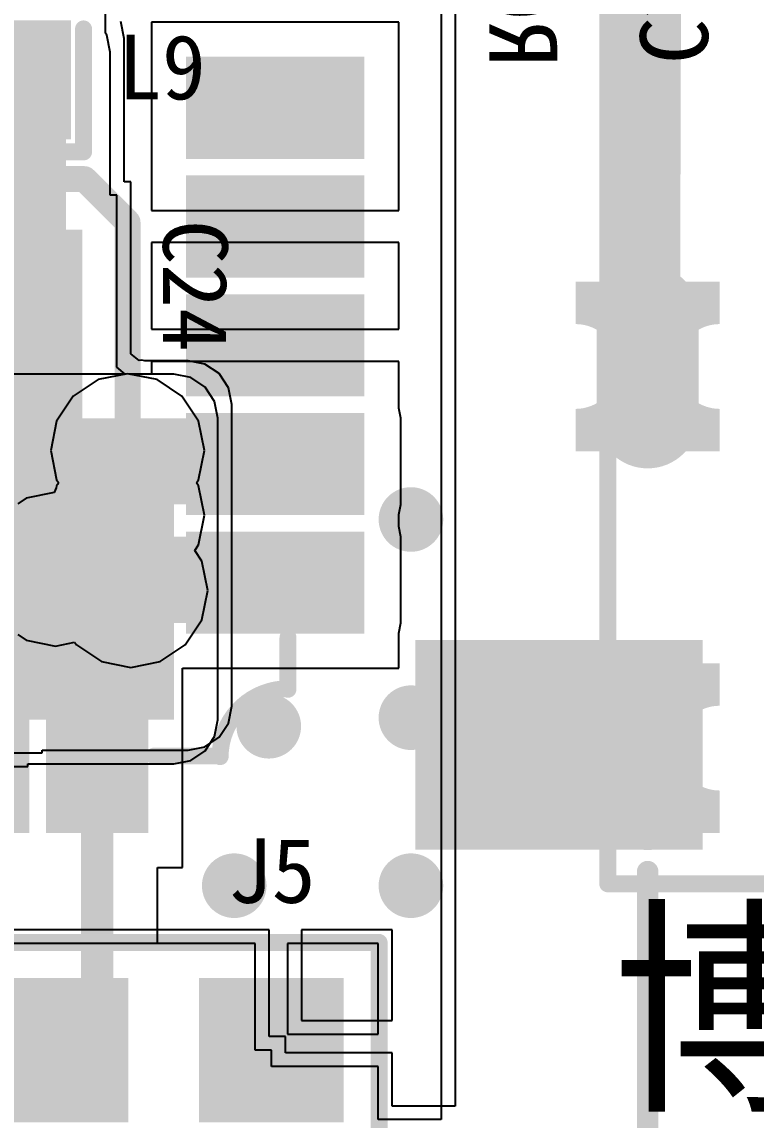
# Model space of a CAD drawing. Header units: millimetres. Extents: x 192 to 285.3, y 128.7 to 184.7.
# Drawn here: x 250.64 to 259.29, y 135.22 to 148.17 of the extents above; entities that cross this region are included whole.
import ezdxf

# ---------------------------------------------------------------- set-up
doc = ezdxf.new("R2010")
doc.units = ezdxf.units.MM
for name, color, linetype in [('BottomLayer', 5, 'Continuous'), ('BottomOverlay', 54, 'Continuous'), ('BottomPaste', 16, 'Continuous'), ('BottomSolder', 6, 'Continuous'), ('ConnectLayer', 7, 'Continuous'), ('MidLayer1', 16, 'Continuous'), ('MidLayer2', 76, 'Continuous'), ('MultiLayer', 9, 'Continuous'), ('PadHoleLayer', 156, 'Continuous'), ('TopLayer', 1, 'Continuous'), ('TopOverlay', 2, 'Continuous'), ('TopPaste', 8, 'Continuous'), ('TopSolder', 216, 'Continuous'), ('ViaHoleLayer', 16, 'Continuous')]:
    doc.layers.add(name, color=color, linetype=linetype)

# ---------------------------------------------------------------- blocks, each defined once
blk = doc.blocks.new('PH_3_2_54__23')
at = {"layer": 'BottomLayer'}
for points in [[(-3.29, -0.75), (-1.79, -0.75), (-3.29, 0.75), (-1.79, 0.75)], [(-0.75, -0.75), (0.75, -0.75), (-0.75, 0.75), (0.75, 0.75)], [(1.79, -0.75), (3.29, -0.75), (1.79, 0.75), (3.29, 0.75)]]:
    blk.add_solid(points, dxfattribs=at)
at = {"layer": 'BottomSolder'}
for points in [[(-3.392, -0.852), (-1.688, -0.852), (-3.392, 0.852), (-1.688, 0.852)], [(-0.852, -0.852), (0.852, -0.852), (-0.852, 0.852), (0.852, 0.852)], [(1.688, -0.852), (3.392, -0.852), (1.688, 0.852), (3.392, 0.852)]]:
    blk.add_solid(points, dxfattribs=at)
at = {"layer": 'MidLayer1'}
for points in [[(-3.29, -0.75), (-1.79, -0.75), (-3.29, 0.75), (-1.79, 0.75)], [(-0.75, -0.75), (0.75, -0.75), (-0.75, 0.75), (0.75, 0.75)], [(1.79, -0.75), (3.29, -0.75), (1.79, 0.75), (3.29, 0.75)]]:
    blk.add_solid(points, dxfattribs=at)
at = {"layer": 'MidLayer2'}
for points in [[(-3.29, -0.75), (-1.79, -0.75), (-3.29, 0.75), (-1.79, 0.75)], [(-0.75, -0.75), (0.75, -0.75), (-0.75, 0.75), (0.75, 0.75)], [(1.79, -0.75), (3.29, -0.75), (1.79, 0.75), (3.29, 0.75)]]:
    blk.add_solid(points, dxfattribs=at)
at = {"layer": 'MultiLayer'}
for points in [[(-3.29, -0.75), (-1.79, -0.75), (-3.29, 0.75), (-1.79, 0.75)], [(-0.75, -0.75), (0.75, -0.75), (-0.75, 0.75), (0.75, 0.75)], [(1.79, -0.75), (3.29, -0.75), (1.79, 0.75), (3.29, 0.75)]]:
    blk.add_solid(points, dxfattribs=at)
at = {"layer": 'PadHoleLayer', "const_width": 0.4}
for points in [[(-2.74, 0, 1), (-2.34, 0, 1)], [(-0.2, 0, 1), (0.2, 0, 1)], [(2.34, 0, 1), (2.74, 0, 1)]]:
    blk.add_lwpolyline(points, format="xyb", close=True, dxfattribs=at)
at = {"layer": 'TopLayer'}
for points in [[(-3.29, -0.75), (-1.79, -0.75), (-3.29, 0.75), (-1.79, 0.75)], [(-0.75, -0.75), (0.75, -0.75), (-0.75, 0.75), (0.75, 0.75)], [(1.79, -0.75), (3.29, -0.75), (1.79, 0.75), (3.29, 0.75)]]:
    blk.add_solid(points, dxfattribs=at)
at = {"layer": 'TopOverlay', "const_width": 0.2}
for points in [[(-3.81, -1.27), (-3.81, 1.27)], [(-3.81, 1.27), (3.81, 1.27)], [(-1.27, -1.27), (-1.27, 1.27)], [(3.81, -1.27), (3.81, 1.27)], [(-3.81, -1.27), (3.81, -1.27)]]:
    blk.add_lwpolyline(points, dxfattribs=at)
at = {"layer": 'TopOverlay', "const_width": 0.1}
for points in [[(-3.86, 1.27, 1), (-3.76, 1.27, 1)], [(-3.86, 1.27, 1), (-3.76, 1.27, 1)], [(-1.32, 1.27, 1), (-1.22, 1.27, 1)], [(3.76, 1.27, 1), (3.86, 1.27, 1)], [(3.76, 1.27, 1), (3.86, 1.27, 1)], [(-3.86, -1.27, 1), (-3.76, -1.27, 1)], [(-3.86, -1.27, 1), (-3.76, -1.27, 1)], [(-1.32, -1.27, 1), (-1.22, -1.27, 1)], [(3.76, -1.27, 1), (3.86, -1.27, 1)], [(3.76, -1.27, 1), (3.86, -1.27, 1)]]:
    blk.add_lwpolyline(points, format="xyb", close=True, dxfattribs=at)
at = {"layer": 'TopSolder'}
for points in [[(-3.392, -0.852), (-1.688, -0.852), (-3.392, 0.852), (-1.688, 0.852)], [(-0.852, -0.852), (0.852, -0.852), (-0.852, 0.852), (0.852, 0.852)], [(1.688, -0.852), (3.392, -0.852), (1.688, 0.852), (3.392, 0.852)]]:
    blk.add_solid(points, dxfattribs=at)
blk = doc.blocks.new('0805_28')
at = {"layer": 'TopLayer'}
for points in [[(-1.6, -0.8), (-0.4, -0.8), (-1.6, 0.8), (-0.4, 0.8)], [(0.4, -0.8), (1.6, -0.8), (0.4, 0.8), (1.6, 0.8)]]:
    blk.add_solid(points, dxfattribs=at)
at = {"layer": 'TopOverlay', "const_width": 0.2}
for points in [[(-1.85, -1.05), (-1.85, 1.05)], [(-0.4, 1.05), (-1.85, 1.05)], [(1.85, 1.05), (0.4, 1.05)], [(1.85, -1.05), (1.85, 1.05)], [(-0.4, -1.05), (-1.85, -1.05)], [(1.85, -1.05), (0.4, -1.05)]]:
    blk.add_lwpolyline(points, dxfattribs=at)
at = {"layer": 'TopOverlay', "const_width": 0.1}
for points in [[(-1.9, 1.05, 1), (-1.8, 1.05, 1)], [(-1.9, 1.05, 1), (-1.8, 1.05, 1)], [(-0.45, 1.05, 1), (-0.35, 1.05, 1)], [(0.35, 1.05, 1), (0.45, 1.05, 1)], [(1.8, 1.05, 1), (1.9, 1.05, 1)], [(1.8, 1.05, 1), (1.9, 1.05, 1)], [(-1.9, -1.05, 1), (-1.8, -1.05, 1)], [(-1.9, -1.05, 1), (-1.8, -1.05, 1)], [(-0.45, -1.05, 1), (-0.35, -1.05, 1)], [(0.35, -1.05, 1), (0.45, -1.05, 1)], [(1.8, -1.05, 1), (1.9, -1.05, 1)], [(1.8, -1.05, 1), (1.9, -1.05, 1)]]:
    blk.add_lwpolyline(points, format="xyb", close=True, dxfattribs=at)
at = {"layer": 'TopPaste'}
for points in [[(-1.6, -0.8), (-0.4, -0.8), (-1.6, 0.8), (-0.4, 0.8)], [(0.4, -0.8), (1.6, -0.8), (0.4, 0.8), (1.6, 0.8)]]:
    blk.add_solid(points, dxfattribs=at)
at = {"layer": 'TopSolder'}
for points in [[(-1.702, -0.902), (-0.298, -0.902), (-1.702, 0.902), (-0.298, 0.902)], [(0.298, -0.902), (1.702, -0.902), (0.298, 0.902), (1.702, 0.902)]]:
    blk.add_solid(points, dxfattribs=at)
blk = doc.blocks.new('G510_Q50_20_B_69')
at = {"layer": 'BottomLayer'}
for points in [[(2.95, 10), (2.95, 11.9), (1.95, 10), (1.95, 11.9)], [(4.35, 10), (4.35, 11.9), (3.35, 10), (3.35, 11.9)], [(5.75, 10), (5.75, 11.9), (4.75, 10), (4.75, 11.9)], [(7.15, 10), (7.15, 11.9), (6.15, 10), (6.15, 11.9)], [(8.55, 10), (8.55, 11.9), (7.55, 10), (7.55, 11.9)], [(10.9, 9.35), (9, 9.35), (10.9, 8.35), (9, 8.35)]]:
    blk.add_solid(points, dxfattribs=at)
at = {"layer": 'BottomOverlay', "const_width": 0.2}
for points in [[(9.306, 11.1), (8.696, 11.1)], [(10.093, 9.525), (10.093, 10.287)]]:
    blk.add_lwpolyline(points, dxfattribs=at)
at = {"layer": 'BottomOverlay', "const_width": 0.1}
for points in [[(8.646, 11.1, 1), (8.746, 11.1, 1)], [(9.25, 11.1, 1), (9.35, 11.1, 1)], [(9.256, 11.1, 1), (9.356, 11.1, 1)], [(10.043, 10.287, 1), (10.143, 10.287, 1)], [(10.05, 10.3, 1), (10.15, 10.3, 1)], [(10.043, 9.525, 1), (10.143, 9.525, 1)]]:
    blk.add_lwpolyline(points, format="xyb", close=True, dxfattribs=at)
at = {"layer": 'BottomOverlay', "const_width": 0.2}
blk.add_lwpolyline([(10.1, 10.3, -0.414214), (9.3, 11.1)], format="xyb", dxfattribs=at)
at = {"layer": 'BottomPaste'}
for points in [[(2.95, 10), (2.95, 11.9), (1.95, 10), (1.95, 11.9)], [(4.35, 10), (4.35, 11.9), (3.35, 10), (3.35, 11.9)], [(5.75, 10), (5.75, 11.9), (4.75, 10), (4.75, 11.9)], [(7.15, 10), (7.15, 11.9), (6.15, 10), (6.15, 11.9)], [(8.55, 10), (8.55, 11.9), (7.55, 10), (7.55, 11.9)], [(10.9, 9.35), (9, 9.35), (10.9, 8.35), (9, 8.35)]]:
    blk.add_solid(points, dxfattribs=at)
at = {"layer": 'BottomSolder'}
for points in [[(3.052, 9.898), (3.052, 12.002), (1.848, 9.898), (1.848, 12.002)], [(4.452, 9.898), (4.452, 12.002), (3.248, 9.898), (3.248, 12.002)], [(5.852, 9.898), (5.852, 12.002), (4.648, 9.898), (4.648, 12.002)], [(7.252, 9.898), (7.252, 12.002), (6.048, 9.898), (6.048, 12.002)], [(8.652, 9.898), (8.652, 12.002), (7.448, 9.898), (7.448, 12.002)], [(11.002, 9.452), (8.898, 9.452), (11.002, 8.248), (8.898, 8.248)], [(11.002, 8.052), (8.898, 8.052), (11.002, 6.848), (8.898, 6.848)]]:
    blk.add_solid(points, dxfattribs=at)
blk = doc.blocks.new('7343_124')
at = {"layer": 'TopLayer'}
for points in [[(1.524, 1.6), (-1.524, 1.6), (1.524, -1.6), (-1.524, -1.6)], [(7.62, 1.6), (4.572, 1.6), (7.62, -1.6), (4.572, -1.6)]]:
    blk.add_solid(points, dxfattribs=at)
at = {"layer": 'TopOverlay', "const_width": 0.305}
for points in [[(-1.651, 2.3), (-2.159, 1.792)], [(1.397, 2.3), (-1.651, 2.3)], [(8.128, 2.3), (4.699, 2.3)], [(8.128, 2.3), (8.128, -2.3)], [(-2.159, 1.792), (-2.159, -1.792)], [(-1.651, -2.3), (-2.159, -1.792)], [(1.397, -2.3), (-1.651, -2.3)], [(8.128, -2.3), (4.699, -2.3)]]:
    blk.add_lwpolyline(points, dxfattribs=at)
at = {"layer": 'TopOverlay', "const_width": 0.152}
for points in [[(-1.727, 2.3, 1), (-1.575, 2.3, 1)], [(-1.727, 2.3, 1), (-1.575, 2.3, 1)], [(1.321, 2.3, 1), (1.473, 2.3, 1)], [(4.623, 2.3, 1), (4.775, 2.3, 1)], [(8.052, 2.3, 1), (8.204, 2.3, 1)], [(8.052, 2.3, 1), (8.204, 2.3, 1)], [(-2.235, 1.792, 1), (-2.083, 1.792, 1)], [(-2.235, 1.792, 1), (-2.083, 1.792, 1)], [(-2.235, -1.792, 1), (-2.083, -1.792, 1)], [(-2.235, -1.792, 1), (-2.083, -1.792, 1)], [(-1.727, -2.3, 1), (-1.575, -2.3, 1)], [(-1.727, -2.3, 1), (-1.575, -2.3, 1)], [(1.321, -2.3, 1), (1.473, -2.3, 1)], [(4.623, -2.3, 1), (4.775, -2.3, 1)], [(8.052, -2.3, 1), (8.204, -2.3, 1)], [(8.052, -2.3, 1), (8.204, -2.3, 1)]]:
    blk.add_lwpolyline(points, format="xyb", close=True, dxfattribs=at)
at = {"layer": 'TopPaste'}
for points in [[(1.524, 1.6), (-1.524, 1.6), (1.524, -1.6), (-1.524, -1.6)], [(7.62, 1.6), (4.572, 1.6), (7.62, -1.6), (4.572, -1.6)]]:
    blk.add_solid(points, dxfattribs=at)
at = {"layer": 'TopSolder'}
for points in [[(1.626, 1.702), (-1.626, 1.702), (1.626, -1.702), (-1.626, -1.702)], [(7.722, 1.702), (4.47, 1.702), (7.722, -1.702), (4.47, -1.702)]]:
    blk.add_solid(points, dxfattribs=at)

msp = doc.modelspace()

# ---------------------------------------------------------------- linework, layer by layer
at = {"layer": 'BottomLayer'}
for p, q in [((255.578, 153.947), (255.578, 135.223)), ((255.081, 148.161), (252.165, 148.161)), ((252.165, 148.161), (252.165, 146.145)), ((255.081, 146.145), (255.081, 148.161)), ((252.165, 146.145), (252.165, 145.944)), ((255.081, 145.944), (255.081, 146.145)), ((252.165, 145.944), (255.081, 145.944)), ((255.081, 145.563), (252.165, 145.563)), ((252.165, 145.563), (252.165, 144.745)), ((255.081, 144.745), (255.081, 145.563)), ((252.165, 144.745), (252.165, 144.544)), ((255.081, 144.544), (255.081, 144.745)), ((252.165, 144.544), (255.081, 144.544)), ((255.081, 144.163), (252.165, 144.163)), ((252.165, 144.163), (252.165, 144.011)), ((255.081, 143.961), (255.081, 144.163)), ((251.845, 144.011), (249.507, 144.011)), ((251.882, 144.018), (251.845, 144.011)), ((251.92, 144.011), (251.882, 144.018)), ((252.165, 144.011), (251.92, 144.011)), ((255.081, 143.613), (255.081, 143.961)), ((255.105, 143.493), (255.081, 143.613)), ((255.105, 142.477), (255.105, 143.493)), ((255.081, 142.357), (255.105, 142.477)), ((255.081, 142.216), (255.081, 142.357)), ((255.105, 142.096), (255.081, 142.216)), ((255.105, 141.08), (255.105, 142.096)), ((255.081, 140.96), (255.105, 141.08)), ((255.081, 140.545), (255.081, 140.96)), ((252.531, 138.195), (252.531, 140.545)), ((252.531, 140.545), (255.081, 140.545)), ((252.236, 137.3), (252.236, 138.195)), ((252.236, 138.195), (252.531, 138.195)), ((252.295, 137.3), (252.236, 137.3)), ((252.319, 137.3), (252.295, 137.3)), ((252.295, 137.3), (252.295, 137.3)), ((253.387, 137.3), (252.319, 137.3)), ((252.319, 137.3), (252.319, 137.3)), ((252.319, 137.3), (252.319, 137.3)), ((252.319, 137.3), (252.319, 137.3)), ((253.387, 136.042), (253.387, 137.3)), ((254.835, 137.3), (253.768, 137.3)), ((253.768, 137.3), (253.768, 136.232)), ((254.835, 136.232), (254.835, 137.3)), ((253.768, 136.232), (254.835, 136.232)), ((253.577, 136.042), (253.387, 136.042)), ((253.577, 135.851), (253.577, 136.042)), ((254.835, 135.851), (253.577, 135.851)), ((254.835, 135.223), (254.835, 135.851)), ((255.578, 135.223), (254.835, 135.223))]:
    msp.add_line(p, q, dxfattribs=at)
for points, const_width in [([(258.013, 144.103), (258.032, 150.821)], 0.762), ([(251.523, 136.528), (251.523, 139.653)], 0.381), ([(251.037, 136.042), (251.523, 136.528)], 0.381)]:
    msp.add_lwpolyline(points, dxfattribs=dict(at, const_width=const_width))
for points, const_width in [([(257.763, 144.703, 1), (258.263, 144.703, 1)], 0.5), ([(257.763, 144.703, 1), (258.263, 144.703, 1)], 0.5), ([(257.823, 144.103, 1), (258.204, 144.103, 1)], 0.381), ([(257.763, 143.503, 1), (258.263, 143.503, 1)], 0.5), ([(257.763, 143.503, 1), (258.263, 143.503, 1)], 0.5), ([(251.692, 143.112, 1), (252.073, 143.112, 1)], 0.381), ([(251.692, 142.348, 1), (252.073, 142.348, 1)], 0.381), ([(255.032, 142.299, 1), (255.413, 142.299, 1)], 0.381), ([(250.841, 141.713, 1), (251.222, 141.713, 1)], 0.381), ([(251.73, 141.461, 1), (252.111, 141.461, 1)], 0.381), ([(257.763, 140.203, 1), (258.263, 140.203, 1)], 0.5), ([(257.763, 140.203, 1), (258.263, 140.203, 1)], 0.5), ([(253.356, 139.861, 1), (253.737, 139.861, 1)], 0.381), ([(255.032, 139.962, 1), (255.413, 139.962, 1)], 0.381), ([(251.428, 139.653, 1), (251.619, 139.653, 1)], 0.191), ([(257.763, 139.003, 1), (258.263, 139.003, 1)], 0.5), ([(257.763, 139.003, 1), (258.263, 139.003, 1)], 0.5), ([(252.949, 137.981, 1), (253.33, 137.981, 1)], 0.381), ([(255.032, 137.981, 1), (255.413, 137.981, 1)], 0.381), ([(251.428, 136.528, 1), (251.619, 136.528, 1)], 0.191), ([(251.428, 136.528, 1), (251.619, 136.528, 1)], 0.191), ([(250.942, 136.042, 1), (251.133, 136.042, 1)], 0.191)]:
    msp.add_lwpolyline(points, format="xyb", close=True, dxfattribs=dict(at, const_width=const_width))
for points in [[(258.013, 143.003), (258.013, 143.003), (258.013, 145.203)], [(257.513, 143.503), (258.513, 143.503), (257.513, 144.703), (258.513, 144.703)], [(249.507, 141.08), (252.301, 141.08), (249.507, 143.493), (252.301, 143.493)], [(250.015, 142.477), (254.587, 142.477), (250.015, 143.493), (254.587, 143.493)], [(250.015, 141.08), (254.587, 141.08), (250.015, 142.096), (254.587, 142.096)], [(258.013, 138.503), (258.013, 138.503), (258.013, 140.703)], [(257.513, 139.003), (258.513, 139.003), (257.513, 140.203), (258.513, 140.203)]]:
    msp.add_solid(points, dxfattribs=at)
at = {"layer": 'BottomSolder', "const_width": 0.602}
for points in [[(257.713, 144.703, 1), (258.314, 144.703, 1)], [(257.713, 144.703, 1), (258.314, 144.703, 1)], [(257.713, 143.503, 1), (258.314, 143.503, 1)], [(257.713, 143.503, 1), (258.314, 143.503, 1)], [(257.713, 140.203, 1), (258.314, 140.203, 1)], [(257.713, 140.203, 1), (258.314, 140.203, 1)], [(257.713, 139.003, 1), (258.314, 139.003, 1)], [(257.713, 139.003, 1), (258.314, 139.003, 1)]]:
    msp.add_lwpolyline(points, format="xyb", close=True, dxfattribs=at)
at = {"layer": 'BottomSolder'}
for points in [[(258.013, 142.901), (258.013, 142.901), (258.013, 145.305)], [(257.412, 143.503), (258.615, 143.503), (257.412, 144.703), (258.615, 144.703)], [(258.013, 138.401), (258.013, 138.401), (258.013, 140.805)], [(257.412, 139.003), (258.615, 139.003), (257.412, 140.203), (258.615, 140.203)]]:
    msp.add_solid(points, dxfattribs=at)
at = {"layer": 'ConnectLayer'}
for p, q in [((255.745, 184.143), (255.745, 135.383)), ((255.578, 183.983), (255.578, 135.223)), ((255.578, 153.947), (255.578, 135.223)), ((251.843, 147.971), (251.803, 148.169)), ((255.081, 148.161), (252.165, 148.161)), ((252.165, 148.161), (252.165, 146.145)), ((255.081, 146.145), (255.081, 148.161)), ((251.843, 146.281), (251.843, 147.971)), ((251.922, 146.281), (251.843, 146.281)), ((251.922, 144.253), (251.922, 146.281)), ((252.165, 146.145), (252.165, 145.944)), ((255.081, 145.944), (255.081, 146.145)), ((252.165, 145.944), (255.081, 145.944)), ((255.081, 145.563), (252.165, 145.563)), ((252.165, 145.563), (252.165, 144.745)), ((255.081, 144.745), (255.081, 145.563)), ((252.165, 144.745), (252.165, 144.544)), ((255.081, 144.544), (255.081, 144.745)), ((252.165, 144.544), (255.081, 144.544)), ((252.02, 144.173), (251.922, 144.253)), ((252.049, 144.179), (252.02, 144.173)), ((252.086, 144.171), (252.049, 144.179)), ((252.595, 144.171), (252.086, 144.171)), ((255.081, 144.163), (252.165, 144.163)), ((252.165, 144.163), (252.165, 144.011)), ((252.793, 144.132), (252.595, 144.171)), ((252.961, 144.019), (252.793, 144.132)), ((255.081, 143.961), (255.081, 144.163)), ((251.845, 144.011), (249.507, 144.011)), ((251.882, 144.018), (251.536, 143.949)), ((251.882, 144.018), (251.845, 144.011)), ((252.229, 143.949), (251.882, 144.018)), ((251.92, 144.011), (251.882, 144.018)), ((252.165, 144.011), (251.92, 144.011)), ((253.073, 143.851), (252.961, 144.019)), ((251.536, 143.949), (251.241, 143.753)), ((252.523, 143.753), (252.229, 143.949)), ((253.113, 143.653), (253.073, 143.851)), ((255.081, 143.613), (255.081, 143.961)), ((251.241, 143.753), (251.045, 143.459)), ((252.72, 143.459), (252.523, 143.753)), ((253.113, 140.097), (253.113, 143.653)), ((255.105, 143.493), (255.081, 143.613)), ((251.045, 143.459), (250.976, 143.112)), ((252.789, 143.112), (252.72, 143.459)), ((255.105, 142.477), (255.105, 143.493)), ((250.976, 143.112), (251.045, 142.765)), ((252.72, 142.765), (252.789, 143.112)), ((251.045, 142.695), (251.041, 142.673)), ((251.045, 142.765), (251.066, 142.734)), ((251.057, 142.713), (251.045, 142.695)), ((251.066, 142.734), (251.057, 142.713)), ((252.696, 142.73), (252.72, 142.765)), ((252.72, 142.695), (252.696, 142.73)), ((252.789, 142.348), (252.72, 142.695)), ((251.017, 142.617), (250.685, 142.55)), ((251.041, 142.673), (251.017, 142.617)), ((250.685, 142.55), (250.587, 142.485)), ((255.081, 142.357), (255.105, 142.477)), ((252.72, 142.001), (252.789, 142.348)), ((255.081, 142.216), (255.081, 142.357)), ((255.105, 142.096), (255.081, 142.216)), ((255.105, 141.08), (255.105, 142.096)), ((252.674, 141.933), (252.72, 142.001)), ((252.758, 141.808), (252.674, 141.933)), ((252.827, 141.461), (252.758, 141.808)), ((252.758, 141.114), (252.827, 141.461)), ((252.561, 140.82), (252.758, 141.114)), ((255.081, 140.96), (255.105, 141.08)), ((250.587, 140.941), (250.685, 140.876)), ((250.685, 140.876), (251.031, 140.807)), ((255.081, 140.545), (255.081, 140.96)), ((251.031, 140.807), (251.258, 140.852)), ((251.258, 140.852), (251.279, 140.82)), ((251.279, 140.82), (251.574, 140.624)), ((252.267, 140.624), (252.561, 140.82)), ((251.574, 140.624), (251.92, 140.555)), ((251.92, 140.555), (252.267, 140.624)), ((252.531, 138.195), (252.531, 140.545)), ((252.531, 140.545), (255.081, 140.545)), ((253.073, 139.899), (253.113, 140.097)), ((252.961, 139.731), (253.073, 139.899)), ((252.793, 139.619), (252.961, 139.731)), ((250.874, 139.547), (250.874, 139.579)), ((250.874, 139.579), (252.595, 139.579)), ((252.595, 139.579), (252.793, 139.619)), ((248.556, 139.547), (250.874, 139.547)), ((252.236, 137.3), (252.236, 138.195)), ((252.236, 138.195), (252.531, 138.195)), ((252.462, 137.46), (249.946, 137.46)), ((252.486, 137.46), (252.462, 137.46)), ((252.462, 137.46), (252.462, 137.46)), ((253.553, 137.46), (252.486, 137.46)), ((252.486, 137.46), (252.486, 137.46)), ((252.486, 137.46), (252.486, 137.46)), ((252.486, 137.46), (252.486, 137.46)), ((253.553, 136.202), (253.553, 137.46)), ((255.002, 137.46), (253.934, 137.46)), ((253.934, 137.46), (253.934, 136.393)), ((255.002, 136.393), (255.002, 137.46)), ((252.295, 137.3), (249.779, 137.3)), ((252.295, 137.3), (252.236, 137.3)), ((252.319, 137.3), (252.295, 137.3)), ((252.295, 137.3), (252.295, 137.3)), ((252.319, 137.3), (252.295, 137.3)), ((252.295, 137.3), (252.295, 137.3)), ((253.387, 137.3), (252.319, 137.3)), ((252.319, 137.3), (252.319, 137.3)), ((252.319, 137.3), (252.319, 137.3)), ((252.319, 137.3), (252.319, 137.3)), ((253.387, 137.3), (252.319, 137.3)), ((252.319, 137.3), (252.319, 137.3)), ((252.319, 137.3), (252.319, 137.3)), ((252.319, 137.3), (252.319, 137.3)), ((253.387, 136.042), (253.387, 137.3)), ((253.387, 136.042), (253.387, 137.3)), ((254.835, 137.3), (253.768, 137.3)), ((253.768, 137.3), (253.768, 136.232)), ((254.835, 137.3), (253.768, 137.3)), ((253.768, 137.3), (253.768, 136.232)), ((254.835, 136.232), (254.835, 137.3)), ((254.835, 136.232), (254.835, 137.3)), ((253.934, 136.393), (255.002, 136.393)), ((253.768, 136.232), (254.835, 136.232)), ((253.768, 136.232), (254.835, 136.232)), ((253.744, 136.202), (253.553, 136.202)), ((253.744, 136.012), (253.744, 136.202)), ((253.577, 136.042), (253.387, 136.042)), ((253.577, 136.042), (253.387, 136.042)), ((253.577, 135.851), (253.577, 136.042)), ((253.577, 135.851), (253.577, 136.042)), ((255.002, 136.012), (253.744, 136.012)), ((255.002, 135.383), (255.002, 136.012)), ((254.835, 135.851), (253.577, 135.851)), ((254.835, 135.851), (253.577, 135.851)), ((254.835, 135.223), (254.835, 135.851)), ((254.835, 135.223), (254.835, 135.851)), ((255.745, 135.383), (255.002, 135.383)), ((255.578, 135.223), (254.835, 135.223)), ((255.578, 135.223), (254.835, 135.223))]:
    msp.add_line(p, q, dxfattribs=at)
at = {"layer": 'MidLayer1'}
for p, q in [((255.578, 183.983), (255.578, 135.223)), ((251.882, 144.018), (251.536, 143.949)), ((252.229, 143.949), (251.882, 144.018)), ((251.536, 143.949), (251.241, 143.753)), ((252.523, 143.753), (252.229, 143.949)), ((251.241, 143.753), (251.045, 143.459)), ((252.72, 143.459), (252.523, 143.753)), ((251.045, 143.459), (250.976, 143.112)), ((252.789, 143.112), (252.72, 143.459)), ((250.976, 143.112), (251.045, 142.765)), ((252.72, 142.765), (252.789, 143.112)), ((251.045, 142.695), (251.041, 142.673)), ((251.045, 142.765), (251.066, 142.734)), ((251.057, 142.713), (251.045, 142.695)), ((251.066, 142.734), (251.057, 142.713)), ((252.696, 142.73), (252.72, 142.765)), ((252.72, 142.695), (252.696, 142.73)), ((252.789, 142.348), (252.72, 142.695)), ((251.017, 142.617), (250.685, 142.55)), ((251.041, 142.673), (251.017, 142.617)), ((250.685, 142.55), (250.587, 142.485)), ((252.72, 142.001), (252.789, 142.348)), ((252.674, 141.933), (252.72, 142.001)), ((252.758, 141.808), (252.674, 141.933)), ((252.827, 141.461), (252.758, 141.808)), ((252.758, 141.114), (252.827, 141.461)), ((252.561, 140.82), (252.758, 141.114)), ((250.587, 140.941), (250.685, 140.876)), ((250.685, 140.876), (251.031, 140.807)), ((251.031, 140.807), (251.258, 140.852)), ((251.258, 140.852), (251.279, 140.82)), ((251.279, 140.82), (251.574, 140.624)), ((252.267, 140.624), (252.561, 140.82)), ((251.574, 140.624), (251.92, 140.555)), ((251.92, 140.555), (252.267, 140.624)), ((252.295, 137.3), (249.779, 137.3)), ((252.319, 137.3), (252.295, 137.3)), ((252.295, 137.3), (252.295, 137.3)), ((253.387, 137.3), (252.319, 137.3)), ((252.319, 137.3), (252.319, 137.3)), ((252.319, 137.3), (252.319, 137.3)), ((252.319, 137.3), (252.319, 137.3)), ((253.387, 136.042), (253.387, 137.3)), ((254.835, 137.3), (253.768, 137.3)), ((253.768, 137.3), (253.768, 136.232)), ((254.835, 136.232), (254.835, 137.3)), ((253.768, 136.232), (254.835, 136.232)), ((253.577, 136.042), (253.387, 136.042)), ((253.577, 135.851), (253.577, 136.042)), ((254.835, 135.851), (253.577, 135.851)), ((254.835, 135.223), (254.835, 135.851)), ((255.578, 135.223), (254.835, 135.223))]:
    msp.add_line(p, q, dxfattribs=at)
for points, const_width in [([(257.763, 144.703, 1), (258.263, 144.703, 1)], 0.5), ([(257.763, 144.703, 1), (258.263, 144.703, 1)], 0.5), ([(257.763, 143.503, 1), (258.263, 143.503, 1)], 0.5), ([(257.763, 143.503, 1), (258.263, 143.503, 1)], 0.5), ([(251.692, 143.112, 1), (252.073, 143.112, 1)], 0.381), ([(251.692, 142.348, 1), (252.073, 142.348, 1)], 0.381), ([(255.032, 142.299, 1), (255.413, 142.299, 1)], 0.381), ([(250.841, 141.713, 1), (251.222, 141.713, 1)], 0.381), ([(251.73, 141.461, 1), (252.111, 141.461, 1)], 0.381), ([(257.763, 140.203, 1), (258.263, 140.203, 1)], 0.5), ([(257.763, 140.203, 1), (258.263, 140.203, 1)], 0.5), ([(253.356, 139.861, 1), (253.737, 139.861, 1)], 0.381), ([(255.032, 139.962, 1), (255.413, 139.962, 1)], 0.381), ([(257.763, 139.003, 1), (258.263, 139.003, 1)], 0.5), ([(257.763, 139.003, 1), (258.263, 139.003, 1)], 0.5), ([(252.949, 137.981, 1), (253.33, 137.981, 1)], 0.381), ([(255.032, 137.981, 1), (255.413, 137.981, 1)], 0.381)]:
    msp.add_lwpolyline(points, format="xyb", close=True, dxfattribs=dict(at, const_width=const_width))
for points in [[(258.013, 143.003), (258.013, 143.003), (258.013, 145.203)], [(257.513, 143.503), (258.513, 143.503), (257.513, 144.703), (258.513, 144.703)], [(255.273, 138.406), (258.661, 138.406), (255.273, 140.876), (258.661, 140.876)], [(258.013, 138.503), (258.013, 138.503), (258.013, 140.703)], [(257.513, 139.003), (258.513, 139.003), (257.513, 140.203), (258.513, 140.203)]]:
    msp.add_solid(points, dxfattribs=at)
at = {"layer": 'MidLayer2'}
for p, q in [((255.578, 183.983), (255.578, 135.223)), ((251.882, 144.018), (251.536, 143.949)), ((252.229, 143.949), (251.882, 144.018)), ((251.536, 143.949), (251.241, 143.753)), ((252.523, 143.753), (252.229, 143.949)), ((251.241, 143.753), (251.045, 143.459)), ((252.72, 143.459), (252.523, 143.753)), ((251.045, 143.459), (250.976, 143.112)), ((252.789, 143.112), (252.72, 143.459)), ((250.976, 143.112), (251.045, 142.765)), ((252.72, 142.765), (252.789, 143.112)), ((251.045, 142.695), (251.041, 142.673)), ((251.045, 142.765), (251.066, 142.734)), ((251.057, 142.713), (251.045, 142.695)), ((251.066, 142.734), (251.057, 142.713)), ((252.696, 142.73), (252.72, 142.765)), ((252.72, 142.695), (252.696, 142.73)), ((252.789, 142.348), (252.72, 142.695)), ((251.017, 142.617), (250.685, 142.55)), ((251.041, 142.673), (251.017, 142.617)), ((250.685, 142.55), (250.587, 142.485)), ((252.72, 142.001), (252.789, 142.348)), ((252.674, 141.933), (252.72, 142.001)), ((252.758, 141.808), (252.674, 141.933)), ((252.827, 141.461), (252.758, 141.808)), ((252.758, 141.114), (252.827, 141.461)), ((252.561, 140.82), (252.758, 141.114)), ((250.587, 140.941), (250.685, 140.876)), ((250.685, 140.876), (251.031, 140.807)), ((251.031, 140.807), (251.258, 140.852)), ((251.258, 140.852), (251.279, 140.82)), ((251.279, 140.82), (251.574, 140.624)), ((252.267, 140.624), (252.561, 140.82)), ((251.574, 140.624), (251.92, 140.555)), ((251.92, 140.555), (252.267, 140.624)), ((252.295, 137.3), (249.779, 137.3)), ((252.319, 137.3), (252.295, 137.3)), ((252.295, 137.3), (252.295, 137.3)), ((253.387, 137.3), (252.319, 137.3)), ((252.319, 137.3), (252.319, 137.3)), ((252.319, 137.3), (252.319, 137.3)), ((252.319, 137.3), (252.319, 137.3)), ((253.387, 136.042), (253.387, 137.3)), ((254.835, 137.3), (253.768, 137.3)), ((253.768, 137.3), (253.768, 136.232)), ((254.835, 136.232), (254.835, 137.3)), ((253.768, 136.232), (254.835, 136.232)), ((253.577, 136.042), (253.387, 136.042)), ((253.577, 135.851), (253.577, 136.042)), ((254.835, 135.851), (253.577, 135.851)), ((254.835, 135.223), (254.835, 135.851)), ((255.578, 135.223), (254.835, 135.223))]:
    msp.add_line(p, q, dxfattribs=at)
for points, const_width in [([(257.763, 144.703, 1), (258.263, 144.703, 1)], 0.5), ([(257.763, 144.703, 1), (258.263, 144.703, 1)], 0.5), ([(257.763, 143.503, 1), (258.263, 143.503, 1)], 0.5), ([(257.763, 143.503, 1), (258.263, 143.503, 1)], 0.5), ([(251.692, 143.112, 1), (252.073, 143.112, 1)], 0.381), ([(251.692, 142.348, 1), (252.073, 142.348, 1)], 0.381), ([(255.032, 142.299, 1), (255.413, 142.299, 1)], 0.381), ([(250.841, 141.713, 1), (251.222, 141.713, 1)], 0.381), ([(251.73, 141.461, 1), (252.111, 141.461, 1)], 0.381), ([(257.763, 140.203, 1), (258.263, 140.203, 1)], 0.5), ([(257.763, 140.203, 1), (258.263, 140.203, 1)], 0.5), ([(253.356, 139.861, 1), (253.737, 139.861, 1)], 0.381), ([(255.032, 139.962, 1), (255.413, 139.962, 1)], 0.381), ([(257.763, 139.003, 1), (258.263, 139.003, 1)], 0.5), ([(257.763, 139.003, 1), (258.263, 139.003, 1)], 0.5), ([(252.949, 137.981, 1), (253.33, 137.981, 1)], 0.381), ([(255.032, 137.981, 1), (255.413, 137.981, 1)], 0.381)]:
    msp.add_lwpolyline(points, format="xyb", close=True, dxfattribs=dict(at, const_width=const_width))
for points in [[(258.013, 143.003), (258.013, 143.003), (258.013, 145.203)], [(257.513, 143.503), (258.513, 143.503), (257.513, 144.703), (258.513, 144.703)], [(255.273, 138.406), (258.661, 138.406), (255.273, 140.876), (258.661, 140.876)], [(258.013, 138.503), (258.013, 138.503), (258.013, 140.703)], [(257.513, 139.003), (258.513, 139.003), (257.513, 140.203), (258.513, 140.203)]]:
    msp.add_solid(points, dxfattribs=at)
at = {"layer": 'MultiLayer'}
for points, const_width in [([(257.763, 144.703, 1), (258.263, 144.703, 1)], 0.5), ([(257.763, 144.703, 1), (258.263, 144.703, 1)], 0.5), ([(257.763, 143.503, 1), (258.263, 143.503, 1)], 0.5), ([(257.763, 143.503, 1), (258.263, 143.503, 1)], 0.5), ([(251.692, 143.112, 1), (252.073, 143.112, 1)], 0.381), ([(251.692, 142.348, 1), (252.073, 142.348, 1)], 0.381), ([(255.032, 142.299, 1), (255.413, 142.299, 1)], 0.381), ([(250.841, 141.713, 1), (251.222, 141.713, 1)], 0.381), ([(251.73, 141.461, 1), (252.111, 141.461, 1)], 0.381), ([(257.763, 140.203, 1), (258.263, 140.203, 1)], 0.5), ([(257.763, 140.203, 1), (258.263, 140.203, 1)], 0.5), ([(253.356, 139.861, 1), (253.737, 139.861, 1)], 0.381), ([(255.032, 139.962, 1), (255.413, 139.962, 1)], 0.381), ([(257.763, 139.003, 1), (258.263, 139.003, 1)], 0.5), ([(257.763, 139.003, 1), (258.263, 139.003, 1)], 0.5), ([(252.949, 137.981, 1), (253.33, 137.981, 1)], 0.381), ([(255.032, 137.981, 1), (255.413, 137.981, 1)], 0.381)]:
    msp.add_lwpolyline(points, format="xyb", close=True, dxfattribs=dict(at, const_width=const_width))
for points in [[(258.013, 143.003), (258.013, 143.003), (258.013, 145.203)], [(257.513, 143.503), (258.513, 143.503), (257.513, 144.703), (258.513, 144.703)], [(258.013, 138.503), (258.013, 138.503), (258.013, 140.703)], [(257.513, 139.003), (258.513, 139.003), (257.513, 140.203), (258.513, 140.203)]]:
    msp.add_solid(points, dxfattribs=at)
at = {"layer": 'PadHoleLayer', "const_width": 0.5}
for points in [[(258.863, 144.853), (257.163, 144.853, -1), (257.163, 143.353), (258.863, 143.353, -1)], [(258.863, 140.353), (257.163, 140.353, -1), (257.163, 138.853), (258.863, 138.853, -1)]]:
    msp.add_lwpolyline(points, format="xyb", close=True, dxfattribs=at)
at = {"layer": 'TopLayer'}
for p, q in [((255.578, 183.983), (255.578, 135.223)), ((251.621, 148.032), (251.621, 148.366)), ((251.637, 148.009), (251.621, 148.032)), ((251.676, 147.811), (251.637, 148.009)), ((251.676, 146.121), (251.676, 147.811)), ((251.755, 146.121), (251.676, 146.121)), ((251.755, 144.093), (251.755, 146.121)), ((251.854, 144.013), (251.755, 144.093)), ((251.882, 144.018), (251.854, 144.013)), ((251.92, 144.011), (251.882, 144.018)), ((252.428, 144.011), (251.92, 144.011)), ((252.627, 143.972), (252.428, 144.011)), ((252.795, 143.859), (252.627, 143.972)), ((252.907, 143.691), (252.795, 143.859)), ((252.946, 143.493), (252.907, 143.691)), ((252.946, 139.937), (252.946, 143.493)), ((252.907, 139.739), (252.946, 139.937)), ((252.795, 139.571), (252.907, 139.739)), ((252.428, 139.419), (252.627, 139.458)), ((252.627, 139.458), (252.795, 139.571)), ((248.39, 139.387), (250.707, 139.387)), ((250.707, 139.387), (250.707, 139.419)), ((250.707, 139.419), (252.428, 139.419)), ((252.295, 137.3), (249.779, 137.3)), ((252.319, 137.3), (252.295, 137.3)), ((252.295, 137.3), (252.295, 137.3)), ((253.387, 137.3), (252.319, 137.3)), ((252.319, 137.3), (252.319, 137.3)), ((252.319, 137.3), (252.319, 137.3)), ((252.319, 137.3), (252.319, 137.3)), ((253.387, 136.042), (253.387, 137.3)), ((254.835, 137.3), (253.768, 137.3)), ((253.768, 137.3), (253.768, 136.232)), ((254.835, 136.232), (254.835, 137.3)), ((253.768, 136.232), (254.835, 136.232)), ((253.577, 136.042), (253.387, 136.042)), ((253.577, 135.851), (253.577, 136.042)), ((254.835, 135.851), (253.577, 135.851)), ((254.835, 135.223), (254.835, 135.851)), ((255.578, 135.223), (254.835, 135.223))]:
    msp.add_line(p, q, dxfattribs=at)
for points, const_width in [([(257.763, 144.703, 1), (258.263, 144.703, 1)], 0.5), ([(257.763, 144.703, 1), (258.263, 144.703, 1)], 0.5), ([(257.763, 143.503, 1), (258.263, 143.503, 1)], 0.5), ([(257.763, 143.503, 1), (258.263, 143.503, 1)], 0.5), ([(251.692, 143.112, 1), (252.073, 143.112, 1)], 0.381), ([(251.692, 142.348, 1), (252.073, 142.348, 1)], 0.381), ([(255.032, 142.299, 1), (255.413, 142.299, 1)], 0.381), ([(250.841, 141.713, 1), (251.222, 141.713, 1)], 0.381), ([(251.73, 141.461, 1), (252.111, 141.461, 1)], 0.381), ([(250.508, 140.563, 1), (250.658, 140.563, 1)], 0.15), ([(257.763, 140.203, 1), (258.263, 140.203, 1)], 0.5), ([(257.763, 140.203, 1), (258.263, 140.203, 1)], 0.5), ([(253.356, 139.861, 1), (253.737, 139.861, 1)], 0.381), ([(255.032, 139.962, 1), (255.413, 139.962, 1)], 0.381), ([(257.763, 139.003, 1), (258.263, 139.003, 1)], 0.5), ([(257.763, 139.003, 1), (258.263, 139.003, 1)], 0.5), ([(252.949, 137.981, 1), (253.33, 137.981, 1)], 0.381), ([(255.032, 137.981, 1), (255.413, 137.981, 1)], 0.381)]:
    msp.add_lwpolyline(points, format="xyb", close=True, dxfattribs=dict(at, const_width=const_width))
at = {"layer": 'TopLayer', "const_width": 0.3}
msp.add_lwpolyline([(250.313, 140.833), (250.583, 140.563)], dxfattribs=at)
at = {"layer": 'TopLayer'}
for points in [[(248.872, 142.35), (251.158, 142.35), (248.872, 147.811), (251.158, 147.811)], [(258.013, 143.003), (258.013, 143.003), (258.013, 145.203)], [(257.513, 143.503), (258.513, 143.503), (257.513, 144.703), (258.513, 144.703)], [(249.507, 139.937), (252.428, 139.937), (249.507, 143.493), (252.428, 143.493)], [(258.013, 138.503), (258.013, 138.503), (258.013, 140.703)], [(257.513, 139.003), (258.513, 139.003), (257.513, 140.203), (258.513, 140.203)]]:
    msp.add_solid(points, dxfattribs=at)
at = {"layer": 'TopOverlay'}
for points, const_width in [([(257.543, 138.003), (257.543, 173.763)], 0.2), ([(258.013, 132.139), (258.013, 138.147)], 0.254), ([(257.543, 138.003), (265.623, 138.003)], 0.2)]:
    msp.add_lwpolyline(points, dxfattribs=dict(at, const_width=const_width))
for points, const_width in [([(257.95, 138.147, 1), (258.077, 138.147, 1)], 0.127), ([(257.493, 138.003, 1), (257.593, 138.003, 1)], 0.1), ([(257.493, 138.003, 1), (257.593, 138.003, 1)], 0.1)]:
    msp.add_lwpolyline(points, format="xyb", close=True, dxfattribs=dict(at, const_width=const_width))
at = {"layer": 'TopSolder', "const_width": 0.602}
for points in [[(257.713, 144.703, 1), (258.314, 144.703, 1)], [(257.713, 144.703, 1), (258.314, 144.703, 1)], [(257.713, 143.503, 1), (258.314, 143.503, 1)], [(257.713, 143.503, 1), (258.314, 143.503, 1)], [(257.713, 140.203, 1), (258.314, 140.203, 1)], [(257.713, 140.203, 1), (258.314, 140.203, 1)], [(257.713, 139.003, 1), (258.314, 139.003, 1)], [(257.713, 139.003, 1), (258.314, 139.003, 1)]]:
    msp.add_lwpolyline(points, format="xyb", close=True, dxfattribs=at)
at = {"layer": 'TopSolder'}
for points in [[(258.013, 142.901), (258.013, 142.901), (258.013, 145.305)], [(257.412, 143.503), (258.615, 143.503), (257.412, 144.703), (258.615, 144.703)], [(258.013, 138.401), (258.013, 138.401), (258.013, 140.805)], [(257.412, 139.003), (258.615, 139.003), (257.412, 140.203), (258.615, 140.203)]]:
    msp.add_solid(points, dxfattribs=at)
at = {"layer": 'ViaHoleLayer', "const_width": 0.191}
for points in [[(251.787, 143.112, 1), (251.978, 143.112, 1)], [(251.787, 142.348, 1), (251.978, 142.348, 1)], [(255.127, 142.299, 1), (255.318, 142.299, 1)], [(250.936, 141.713, 1), (251.127, 141.713, 1)], [(251.825, 141.461, 1), (252.016, 141.461, 1)], [(255.127, 139.962, 1), (255.318, 139.962, 1)], [(253.451, 139.861, 1), (253.641, 139.861, 1)], [(253.044, 137.981, 1), (253.235, 137.981, 1)], [(255.127, 137.981, 1), (255.318, 137.981, 1)]]:
    msp.add_lwpolyline(points, format="xyb", close=True, dxfattribs=at)

# ---------------------------------------------------------------- block references
for name, p, rotation in [('G510_Q50_20_B_69', (242.673, 149.603), 270), ('0805_28', (250.313, 148.483), 270), ('7343_124', (249.723, 144.013), 180), ('PH_3_2_54__23', (251.037, 136.042), 360)]:
    msp.add_blockref(name, p, dxfattribs=dict(rotation=rotation))

# ---------------------------------------------------------------- texts
at = {"layer": 'BottomOverlay', "text_generation_flag": 2}
for s, p in [('R68', (256.147, 147.633)), ('C56', (257.925, 147.667))]:
    msp.add_text(s, height=0.8, rotation=270, dxfattribs=at).set_placement(p)
at = {"layer": 'TopOverlay'}
for s, height, p in [('L9', 0.762, (251.768, 147.252)), ('J5', 0.762, (253.063, 137.778)), ('博创联动', 2, (257.603, 135.533))]:
    msp.add_text(s, height=height, dxfattribs=at).set_placement(p)
msp.add_text('C24', height=0.762, rotation=270, dxfattribs=at).set_placement((252.301, 145.83))

doc.saveas('drawing.dxf')
